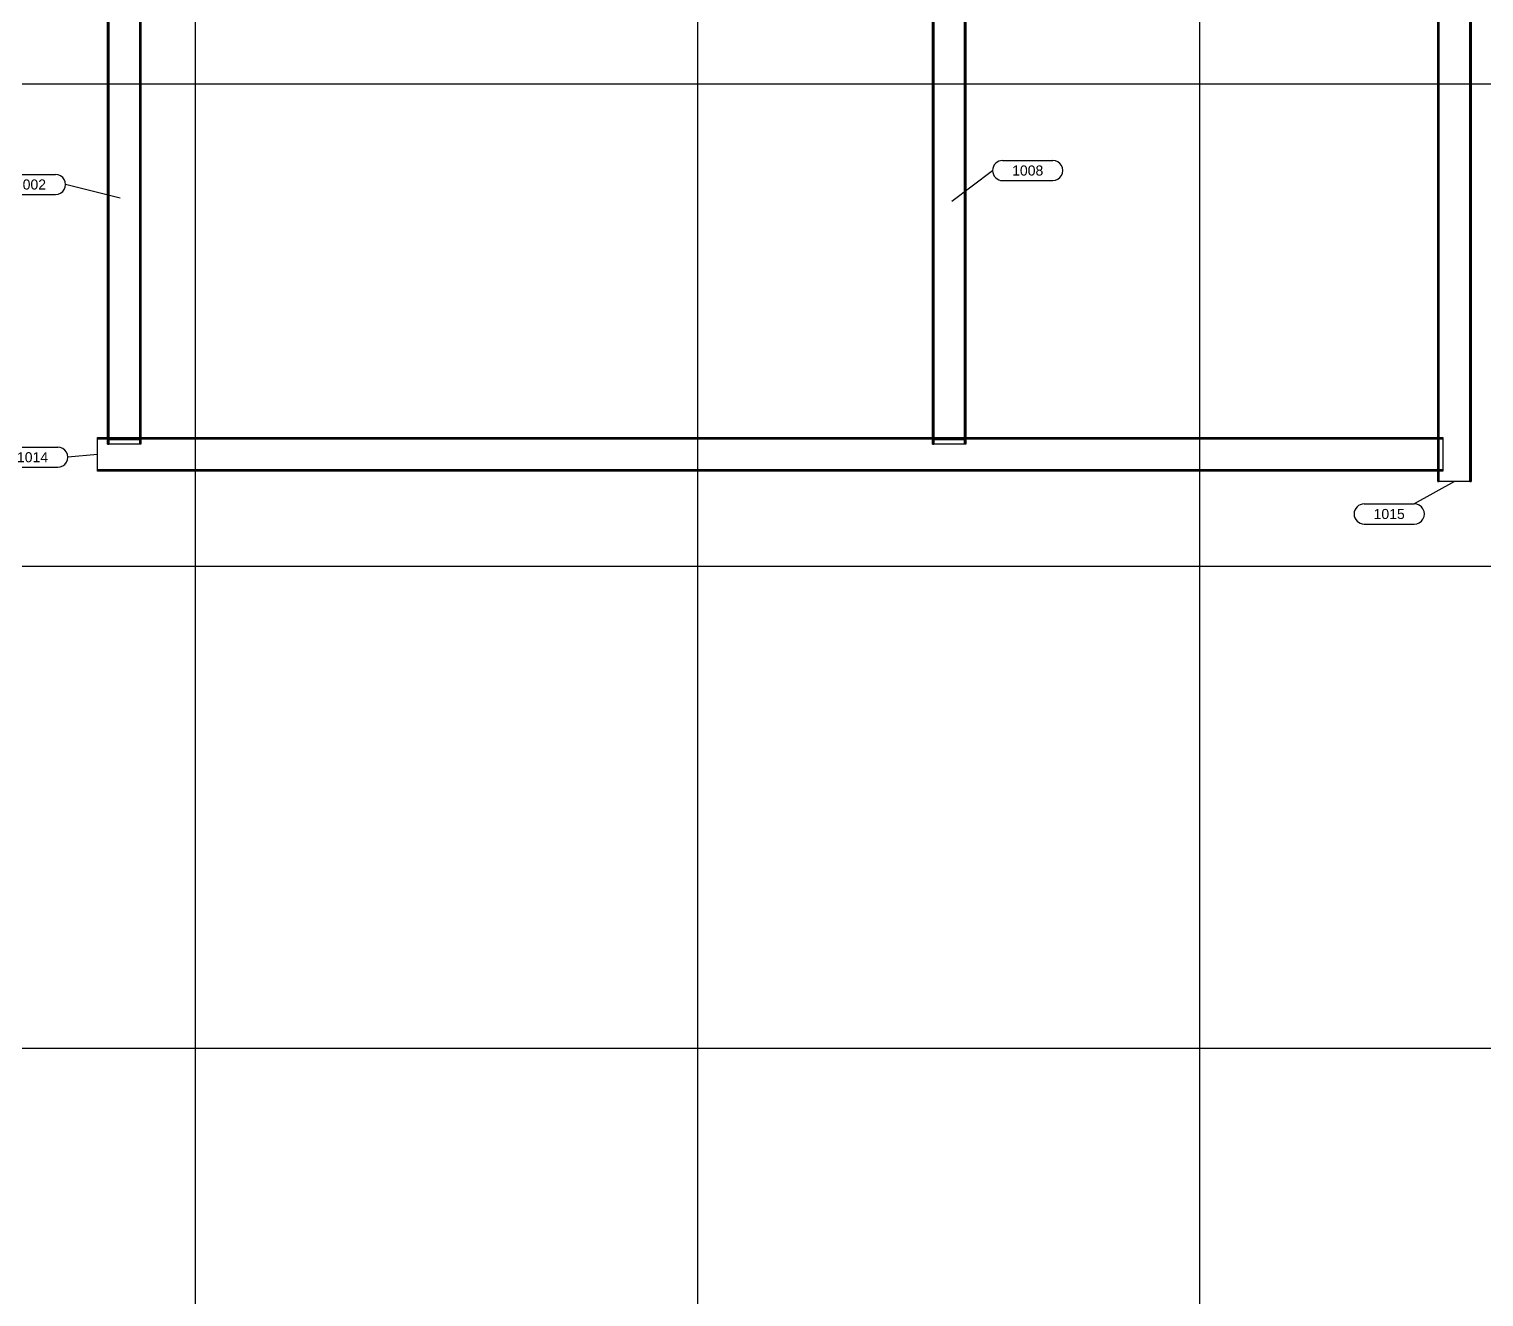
# Model space of a CAD drawing. Header units: inches. Extents: x -21257 to 11444, y 0 to 8704.
# Drawn here: x 3729 to 5468, y 1514 to 3029 of the extents above; entities that cross this region are included whole.
import ezdxf
from ezdxf.enums import TextEntityAlignment as Align

# ---------------------------------------------------------------- set-up
doc = ezdxf.new("R2010")
doc.units = ezdxf.units.IN
doc.header["$MEASUREMENT"] = 0
doc.linetypes.add('CENTER2', pattern=[1.125, 0.75, -0.125, 0.125, -0.125])
for name, color, linetype in [('1000-CONV-LAYOUT', 30, 'Continuous'), ('1000-CONV-NUMBERS', 30, 'Continuous'), ('Bldg_Cline', 8, 'CENTER2')]:
    doc.layers.add(name, color=color, linetype=linetype)
doc.styles.get("Standard").update_dxf_attribs({"font": 'helvl.shx'})

# ---------------------------------------------------------------- blocks, each defined once
blk = doc.blocks.new('Promise-US15-100330-00-10-003 Bldg Colums')
at = {"layer": 'Bldg_Cline'}
for p, q in [((3000, 7192), (3000, 8)), ((3600, 7192), (3600, 8)), ((4200, 7192), (4200, 8)), ((72, 2448), (6000, 2448)), ((72, 1872), (6000, 1872)), ((72, 1296), (6000, 1296))]:
    blk.add_line(p, q, dxfattribs=at)
blk = doc.blocks.new('DCBLOCK')
at = {"linetype": 'Continuous'}
for p, q in [((-0.625, 0), (0, 0)), ((-0.625, -0.25), (0, -0.25))]:
    blk.add_line(p, q, dxfattribs=at)
for centre, start, end in [((-0.625, -0.125), 90, 269.9999), ((0, -0.125), 269.9999, 90)]:
    blk.add_arc(centre, 0.125, start, end)
blk.add_attdef('FORTNAITEM', text='', height=0.125).set_placement((-0.313, -0.125), align=Align.MIDDLE_CENTER)
at = {"flags": 1}
blk.add_attdef('SERIALNUM', (-0.625, -0.344), '', height=0.125, dxfattribs=at)
blk = doc.blocks.new('Promise-US15-100330-00-20-408 1000 Series')
at = {"layer": '1000-CONV-LAYOUT', "color": 1, "linetype": 'Continuous'}
for p, q in [((-11725.4, -11571, 187.1), (-11726.9, -11571, 187.1)), ((-11725.4, -11572.4, 183.3), (-11726.9, -11572.4, 183.3)), ((-11725.4, -11571, 187.1), (-11725.4, -11572.4, 183.3)), ((-11688.4, -11571, 187.1), (-11688.4, -11572.4, 183.3)), ((-11686.9, -11571, 187.1), (-11688.4, -11571, 187.1)), ((-11688.4, -11572.4, 183.3), (-11686.9, -11572.4, 183.3)), ((-10739.4, -11571, 187.1), (-10740.9, -11571, 187.1)), ((-10739.4, -11572.4, 183.3), (-10740.9, -11572.4, 183.3)), ((-10739.4, -11571, 187.1), (-10739.4, -11572.4, 183.3)), ((-10702.4, -11571, 187.1), (-10702.4, -11572.4, 183.3)), ((-10700.9, -11571, 187.1), (-10702.4, -11571, 187.1)), ((-10702.4, -11572.4, 183.3), (-10700.9, -11572.4, 183.3)), ((-11725.4, -11683.5, 228.8), (-11726.9, -11683.5, 228.8)), ((-11725.4, -11683.5, 228.8), (-11725.4, -11684.9, 225)), ((-11688.4, -11683.5, 228.8), (-11688.4, -11684.9, 225)), ((-11686.9, -11683.5, 228.8), (-11688.4, -11683.5, 228.8)), ((-10739.4, -11683.5, 228.8), (-10740.9, -11683.5, 228.8)), ((-10739.4, -11683.5, 228.8), (-10739.4, -11684.9, 225)), ((-10702.4, -11683.5, 228.8), (-10702.4, -11684.9, 225)), ((-10700.9, -11683.5, 228.8), (-10702.4, -11683.5, 228.8)), ((-11725.4, -11684.9, 225), (-11726.9, -11684.9, 225)), ((-11688.4, -11684.9, 225), (-11686.9, -11684.9, 225)), ((-10739.4, -11684.9, 225), (-10740.9, -11684.9, 225)), ((-10702.4, -11684.9, 225), (-10700.9, -11684.9, 225)), ((-11725.4, -11796, 270.4), (-11726.9, -11796, 270.4)), ((-11725.4, -11797.4, 266.7), (-11726.9, -11797.4, 266.7)), ((-11725.4, -11796, 270.4), (-11725.4, -11797.4, 266.7)), ((-11688.4, -11796, 270.4), (-11688.4, -11797.4, 266.7)), ((-11686.9, -11796, 270.4), (-11688.4, -11796, 270.4)), ((-11688.4, -11797.4, 266.7), (-11686.9, -11797.4, 266.7)), ((-11725.4, -11908.6, 312.1), (-11726.9, -11908.6, 312.1)), ((-11725.4, -11910, 308.3), (-11726.9, -11910, 308.3)), ((-11725.4, -11908.6, 312.1), (-11725.4, -11910, 308.3)), ((-11688.4, -11908.6, 312.1), (-11688.4, -11910, 308.3)), ((-11686.9, -11908.6, 312.1), (-11688.4, -11908.6, 312.1)), ((-11688.4, -11910, 308.3), (-11686.9, -11910, 308.3)), ((-11372.9, -12031.6, 344), (-11372.9, -12030.1, 344)), ((-11372.9, -12030.1, 348), (-11372.9, -12031.6, 348)), ((-11372.9, -12031.6, 348), (-11372.9, -12031.6, 344)), ((-10652.9, -12031.6, 344), (-10652.9, -12030.1, 344)), ((-10652.9, -12030.1, 348), (-10652.9, -12031.6, 348)), ((-10652.9, -12031.6, 348), (-10652.9, -12031.6, 344)), ((-10532.9, -12031.6, 344), (-10532.9, -12030.1, 344)), ((-10532.9, -12030.1, 348), (-10532.9, -12031.6, 348)), ((-10532.9, -12031.6, 348), (-10532.9, -12031.6, 344)), ((-10136.9, -12031.6, 344), (-10136.9, -12030.1, 344)), ((-10136.9, -12030.1, 348), (-10136.9, -12031.6, 348)), ((-10136.9, -12030.1, 344), (-10136.9, -12031.6, 344)), ((-10136.9, -12030.1, 348), (-10136.9, -12031.6, 348)), ((-10136.9, -12031.6, 348), (-10136.9, -12031.6, 344)), ((-10136.9, -12031.6, 344), (-10136.9, -12031.6, 348)), ((-10130.9, -12030.1, 344), (-10130.9, -12031.6, 344)), ((-10130.9, -12030.1, 348), (-10130.9, -12031.6, 348)), ((-10130.9, -12031.6, 344), (-10130.9, -12031.6, 348)), ((-11725.4, -12032.4, 357.9), (-11726.9, -12032.4, 357.9)), ((-11726.9, -12032.4, 357.9), (-11725.4, -12032.4, 357.9)), ((-11726.9, -12038, 360), (-11725.4, -12038, 360)), ((-11725.4, -12032.4, 357.9), (-11725.4, -12033.8, 354.2)), ((-11725.4, -12032.4, 357.9), (-11725.4, -12033.8, 354.2)), ((-11688.4, -12032.4, 357.9), (-11688.4, -12033.8, 354.2)), ((-11686.9, -12032.4, 357.9), (-11688.4, -12032.4, 357.9)), ((-11688.4, -12033.8, 354.2), (-11688.4, -12032.4, 357.9)), ((-11686.9, -12032.4, 357.9), (-11688.4, -12032.4, 357.9)), ((-11686.9, -12038, 360), (-11688.4, -12038, 360)), ((-10739.4, -12032.4, 357.9), (-10740.9, -12032.4, 357.9)), ((-10740.9, -12032.4, 357.9), (-10739.4, -12032.4, 357.9)), ((-10739.4, -12033.8, 354.2), (-10740.9, -12033.8, 354.2)), ((-10739.4, -12033.8, 354.2), (-10740.9, -12033.8, 354.2)), ((-10740.9, -12038, 360), (-10739.4, -12038, 360)), ((-10739.4, -12032.4, 357.9), (-10739.4, -12033.8, 354.2)), ((-10739.4, -12032.4, 357.9), (-10739.4, -12033.8, 354.2)), ((-10702.4, -12032.4, 357.9), (-10702.4, -12033.8, 354.2)), ((-10700.9, -12032.4, 357.9), (-10702.4, -12032.4, 357.9)), ((-10702.4, -12033.8, 354.2), (-10702.4, -12032.4, 357.9)), ((-10700.9, -12032.4, 357.9), (-10702.4, -12032.4, 357.9)), ((-10702.4, -12033.8, 354.2), (-10700.9, -12033.8, 354.2)), ((-10700.9, -12033.8, 354.2), (-10702.4, -12033.8, 354.2)), ((-10700.9, -12038, 360), (-10702.4, -12038, 360)), ((-11738.9, -12068.6, 344), (-11738.9, -12070.1, 344)), ((-11738.9, -12068.6, 348), (-11738.9, -12068.6, 344)), ((-11738.9, -12068.6, 348), (-11738.9, -12070.1, 348)), ((-11372.9, -12068.6, 344), (-11372.9, -12070.1, 344)), ((-11372.9, -12068.6, 348), (-11372.9, -12068.6, 344)), ((-11372.9, -12068.6, 348), (-11372.9, -12070.1, 348)), ((-10652.9, -12068.6, 344), (-10652.9, -12070.1, 344)), ((-10652.9, -12068.6, 348), (-10652.9, -12068.6, 344)), ((-10652.9, -12068.6, 348), (-10652.9, -12070.1, 348)), ((-10532.9, -12068.6, 344), (-10532.9, -12070.1, 344)), ((-10532.9, -12068.6, 348), (-10532.9, -12068.6, 344)), ((-10532.9, -12068.6, 348), (-10532.9, -12070.1, 348)), ((-10136.9, -12068.6, 344), (-10136.9, -12070.1, 344)), ((-10136.9, -12068.6, 348), (-10136.9, -12068.6, 344)), ((-10136.9, -12068.6, 348), (-10136.9, -12070.1, 348)), ((-10136.9, -12068.6, 344), (-10136.9, -12070.1, 344)), ((-10136.9, -12068.6, 348), (-10136.9, -12068.6, 344)), ((-10136.9, -12070.1, 348), (-10136.9, -12068.6, 348)), ((-10130.9, -12068.6, 344), (-10130.9, -12070.1, 344)), ((-10130.9, -12068.6, 348), (-10130.9, -12068.6, 344)), ((-10130.9, -12070.1, 348), (-10130.9, -12068.6, 348))]:
    blk.add_line(p, q, dxfattribs=at)
at = {"layer": '1000-CONV-LAYOUT', "linetype": 'Continuous'}
for p, q in [((-10135.5, -11596.4, 332), (-10137, -11596.4, 332)), ((-10137, -11596.4, 336), (-10135.5, -11596.4, 336)), ((-10135.5, -11596.4, 336), (-10135.5, -11596.4, 332)), ((-10098.5, -11596.4, 332), (-10097, -11596.4, 332)), ((-10098.5, -11596.4, 336), (-10098.5, -11596.4, 332)), ((-10098.5, -11596.4, 336), (-10097, -11596.4, 336)), ((-10135.5, -11716.4, 332), (-10137, -11716.4, 332)), ((-10137, -11716.4, 336), (-10135.5, -11716.4, 336)), ((-10135.5, -11716.4, 336), (-10135.5, -11716.4, 332)), ((-10098.5, -11716.4, 332), (-10097, -11716.4, 332)), ((-10098.5, -11716.4, 336), (-10098.5, -11716.4, 332)), ((-10098.5, -11716.4, 336), (-10097, -11716.4, 336)), ((-10135.5, -11836.4, 332), (-10137, -11836.4, 332)), ((-10137, -11836.4, 336), (-10135.5, -11836.4, 336)), ((-10135.5, -11836.4, 336), (-10135.5, -11836.4, 332)), ((-10098.5, -11836.4, 332), (-10097, -11836.4, 332)), ((-10098.5, -11836.4, 336), (-10098.5, -11836.4, 332)), ((-10098.5, -11836.4, 336), (-10097, -11836.4, 336)), ((-10135.5, -11956.4, 332), (-10137, -11956.4, 332)), ((-10137, -11956.4, 336), (-10135.5, -11956.4, 336)), ((-10135.5, -11956.4, 336), (-10135.5, -11956.4, 332)), ((-10098.5, -11956.4, 332), (-10097, -11956.4, 332)), ((-10098.5, -11956.4, 336), (-10098.5, -11956.4, 332)), ((-10098.5, -11956.4, 336), (-10097, -11956.4, 336)), ((-11738.9, -12031.6, 344), (-11738.9, -12030.1, 344)), ((-11738.9, -12030.1, 348), (-11738.9, -12031.6, 348)), ((-11738.9, -12031.6, 348), (-11738.9, -12031.6, 344)), ((-10135.5, -12076.4, 332), (-10137, -12076.4, 332)), ((-10137, -12076.4, 336), (-10135.5, -12076.4, 336)), ((-10137, -12076.4, 332), (-10135.5, -12076.4, 332)), ((-10137, -12076.4, 336), (-10135.5, -12076.4, 336)), ((-10135.5, -12082.4, 332), (-10137, -12082.4, 332)), ((-10137, -12082.4, 336), (-10135.5, -12082.4, 336)), ((-10135.5, -12076.4, 336), (-10135.5, -12076.4, 332)), ((-10135.5, -12076.4, 332), (-10135.5, -12076.4, 336)), ((-10135.5, -12082.4, 336), (-10135.5, -12082.4, 332)), ((-10098.5, -12076.4, 332), (-10097, -12076.4, 332)), ((-10098.5, -12076.4, 336), (-10098.5, -12076.4, 332)), ((-10098.5, -12076.4, 336), (-10097, -12076.4, 336)), ((-10098.5, -12076.4, 332), (-10097, -12076.4, 332)), ((-10098.5, -12076.4, 336), (-10098.5, -12076.4, 332)), ((-10097, -12076.4, 336), (-10098.5, -12076.4, 336)), ((-10098.5, -12082.4, 332), (-10097, -12082.4, 332)), ((-10098.5, -12082.4, 336), (-10098.5, -12082.4, 332)), ((-10098.5, -12082.4, 336), (-10097, -12082.4, 336))]:
    blk.add_line(p, q, dxfattribs=at)
at = {"layer": '1000-CONV-LAYOUT'}
for points in [[(-10137, -12076.4, 332), (-10137, -10428.4, 332), (-10135.5, -10428.4, 332), (-10135.5, -12076.4, 332)], [(-10137, -12076.4, 336), (-10137, -10428.4, 336), (-10135.5, -10428.4, 336), (-10135.5, -12076.4, 336)], [(-10135.5, -12082.4, 336), (-10135.5, -10422.4, 336), (-10098.5, -10422.4, 336), (-10098.5, -12082.4, 336)], [(-10135.5, -12076.4, 336), (-10135.5, -10428.4, 336), (-10135.5, -10428.4, 332), (-10135.5, -12076.4, 332)], [(-10098.5, -12076.4, 336), (-10098.5, -10428.4, 336), (-10098.5, -10428.4, 332), (-10098.5, -12076.4, 332)], [(-10098.5, -12076.4, 332), (-10098.5, -10428.4, 332), (-10097, -10428.4, 332), (-10097, -12076.4, 332)], [(-10098.5, -12076.4, 336), (-10098.5, -10428.4, 336), (-10097, -10428.4, 336), (-10097, -12076.4, 336)], [(-10137, -12082.4, 332), (-10137, -12076.4, 332), (-10135.5, -12076.4, 332), (-10135.5, -12082.4, 332)], [(-10137, -12082.4, 336), (-10137, -12076.4, 336), (-10135.5, -12076.4, 336), (-10135.5, -12082.4, 336)], [(-10135.5, -12082.4, 336), (-10135.5, -12076.4, 336), (-10135.5, -12076.4, 332), (-10135.5, -12082.4, 332)], [(-10098.5, -12082.4, 336), (-10098.5, -12076.4, 336), (-10098.5, -12076.4, 332), (-10098.5, -12082.4, 332)], [(-10098.5, -12082.4, 332), (-10098.5, -12076.4, 332), (-10097, -12076.4, 332), (-10097, -12082.4, 332)], [(-10098.5, -12082.4, 336), (-10098.5, -12076.4, 336), (-10097, -12076.4, 336), (-10097, -12082.4, 336)]]:
    blk.add_3dface(points, dxfattribs=at)
at = {"layer": '1000-CONV-LAYOUT', "color": 1}
for points in [[(-11725.4, -11233.4, 62.1), (-11725.4, -12032.4, 357.9), (-11726.9, -12032.4, 357.9), (-11726.9, -11233.4, 62.1)], [(-11725.4, -11234.8, 58.3), (-11725.4, -12033.8, 354.2), (-11726.9, -12033.8, 354.2), (-11726.9, -11234.8, 58.3)], [(-11688.4, -11233.4, 62.1), (-11688.4, -12032.4, 357.9), (-11725.4, -12032.4, 357.9), (-11725.4, -11233.4, 62.1)], [(-11725.4, -11233.4, 62.1), (-11725.4, -12032.4, 357.9), (-11725.4, -12033.8, 354.2), (-11725.4, -11234.8, 58.3)], [(-11688.4, -11233.4, 62.1), (-11688.4, -12032.4, 357.9), (-11688.4, -12033.8, 354.2), (-11688.4, -11234.8, 58.3)], [(-11686.9, -11233.4, 62.1), (-11686.9, -12032.4, 357.9), (-11688.4, -12032.4, 357.9), (-11688.4, -11233.4, 62.1)], [(-11686.9, -11234.8, 58.3), (-11686.9, -12033.8, 354.2), (-11688.4, -12033.8, 354.2), (-11688.4, -11234.8, 58.3)], [(-10739.4, -11233.4, 62.1), (-10739.4, -12032.4, 357.9), (-10740.9, -12032.4, 357.9), (-10740.9, -11233.4, 62.1)], [(-10739.4, -11234.8, 58.3), (-10739.4, -12033.8, 354.2), (-10740.9, -12033.8, 354.2), (-10740.9, -11234.8, 58.3)], [(-10702.4, -11233.4, 62.1), (-10702.4, -12032.4, 357.9), (-10739.4, -12032.4, 357.9), (-10739.4, -11233.4, 62.1)], [(-10739.4, -11233.4, 62.1), (-10739.4, -12032.4, 357.9), (-10739.4, -12033.8, 354.2), (-10739.4, -11234.8, 58.3)], [(-10702.4, -11233.4, 62.1), (-10702.4, -12032.4, 357.9), (-10702.4, -12033.8, 354.2), (-10702.4, -11234.8, 58.3)], [(-10700.9, -11233.4, 62.1), (-10700.9, -12032.4, 357.9), (-10702.4, -12032.4, 357.9), (-10702.4, -11233.4, 62.1)], [(-10700.9, -11234.8, 58.3), (-10700.9, -12033.8, 354.2), (-10702.4, -12033.8, 354.2), (-10702.4, -11234.8, 58.3)], [(-11738.9, -12030.1, 344), (-11732.9, -12030.1, 344), (-11732.9, -12031.6, 344), (-11738.9, -12031.6, 344)], [(-11738.9, -12030.1, 348), (-11732.9, -12030.1, 348), (-11732.9, -12031.6, 348), (-11738.9, -12031.6, 348)], [(-11738.9, -12031.6, 348), (-10136.9, -12031.6, 348), (-10136.9, -12068.6, 348), (-11738.9, -12068.6, 348)], [(-11738.9, -12031.6, 348), (-11732.9, -12031.6, 348), (-11732.9, -12031.6, 344), (-11738.9, -12031.6, 344)], [(-11732.9, -12030.1, 344), (-10136.9, -12030.1, 344), (-10136.9, -12031.6, 344), (-11732.9, -12031.6, 344)], [(-11732.9, -12030.1, 348), (-10136.9, -12030.1, 348), (-10136.9, -12031.6, 348), (-11732.9, -12031.6, 348)], [(-11732.9, -12031.6, 348), (-10136.9, -12031.6, 348), (-10136.9, -12031.6, 344), (-11732.9, -12031.6, 344)], [(-10136.9, -12030.1, 344), (-10130.9, -12030.1, 344), (-10130.9, -12031.6, 344), (-10136.9, -12031.6, 344)], [(-10136.9, -12030.1, 348), (-10130.9, -12030.1, 348), (-10130.9, -12031.6, 348), (-10136.9, -12031.6, 348)], [(-10136.9, -12031.6, 348), (-10130.9, -12031.6, 348), (-10130.9, -12068.6, 348), (-10136.9, -12068.6, 348)], [(-10136.9, -12031.6, 348), (-10130.9, -12031.6, 348), (-10130.9, -12031.6, 344), (-10136.9, -12031.6, 344)], [(-11725.4, -12032.4, 357.9), (-11725.4, -12038, 360), (-11726.9, -12038, 360), (-11726.9, -12032.4, 357.9)], [(-11688.4, -12032.4, 357.9), (-11688.4, -12038, 360), (-11725.4, -12038, 360), (-11725.4, -12032.4, 357.9)], [(-11686.9, -12032.4, 357.9), (-11686.9, -12038, 360), (-11688.4, -12038, 360), (-11688.4, -12032.4, 357.9)], [(-10739.4, -12032.4, 357.9), (-10739.4, -12038, 360), (-10740.9, -12038, 360), (-10740.9, -12032.4, 357.9)], [(-10702.4, -12032.4, 357.9), (-10702.4, -12038, 360), (-10739.4, -12038, 360), (-10739.4, -12032.4, 357.9)], [(-10700.9, -12032.4, 357.9), (-10700.9, -12038, 360), (-10702.4, -12038, 360), (-10702.4, -12032.4, 357.9)], [(-11738.9, -12068.6, 348), (-11732.9, -12068.6, 348), (-11732.9, -12068.6, 344), (-11738.9, -12068.6, 344)], [(-11738.9, -12068.6, 344), (-11732.9, -12068.6, 344), (-11732.9, -12070.1, 344), (-11738.9, -12070.1, 344)], [(-11738.9, -12068.6, 348), (-11732.9, -12068.6, 348), (-11732.9, -12070.1, 348), (-11738.9, -12070.1, 348)], [(-11732.9, -12068.6, 348), (-10136.9, -12068.6, 348), (-10136.9, -12068.6, 344), (-11732.9, -12068.6, 344)], [(-11732.9, -12068.6, 344), (-10136.9, -12068.6, 344), (-10136.9, -12070.1, 344), (-11732.9, -12070.1, 344)], [(-11732.9, -12068.6, 348), (-10136.9, -12068.6, 348), (-10136.9, -12070.1, 348), (-11732.9, -12070.1, 348)], [(-10136.9, -12068.6, 348), (-10130.9, -12068.6, 348), (-10130.9, -12068.6, 344), (-10136.9, -12068.6, 344)], [(-10136.9, -12068.6, 344), (-10130.9, -12068.6, 344), (-10130.9, -12070.1, 344), (-10136.9, -12070.1, 344)], [(-10136.9, -12068.6, 348), (-10130.9, -12068.6, 348), (-10130.9, -12070.1, 348), (-10136.9, -12070.1, 348)]]:
    blk.add_3dface(points, dxfattribs=at)
at = {"layer": '1000-CONV-NUMBERS', "color": 1, "linetype": 'Continuous'}
for p, q in [((-10717.8, -11747.8, 60), (-10669, -11711, 360)), ((-11711.9, -11744, 60), (-11776.9, -11727.7, 360)), ((-11738.9, -12050.1, 348), (-11774.4, -12053.5, 366))]:
    blk.add_line(p, q, dxfattribs=at)
at = {"layer": '1000-CONV-NUMBERS', "linetype": 'Continuous'}
blk.add_line((-10117, -12082.4, 336), (-10165, -12109.3, 360), dxfattribs=at)
at = {"layer": '1000-CONV-NUMBERS', "color": 1, "xscale": 96, "yscale": 96, "zscale": 96}
for p, values in [((-10597, -11699, 360), {'FORTNAITEM': '1008'}), ((-11788.9, -11715.7, 360), {'FORTNAITEM': '1002'})]:
    blk.add_blockref('DCBLOCK', p, dxfattribs=at).add_auto_attribs(values)
at = {"layer": '1000-CONV-NUMBERS', "xscale": 96, "yscale": 96, "zscale": 96}
for p, values in [((-11786.4, -12041.5, 366), {'FORTNAITEM': '1014'}), ((-10165, -12109.3, 360), {'FORTNAITEM': '1015'})]:
    blk.add_blockref('DCBLOCK', p, dxfattribs=at).add_auto_attribs(values)

msp = doc.modelspace()

# ---------------------------------------------------------------- block references
for name, p in [('Promise-US15-100330-00-10-003 Bldg Colums', (928.1, 515.5)), ('Promise-US15-100330-00-20-408 1000 Series', (15550, 14571))]:
    msp.add_blockref(name, p)

doc.saveas('drawing.dxf')
